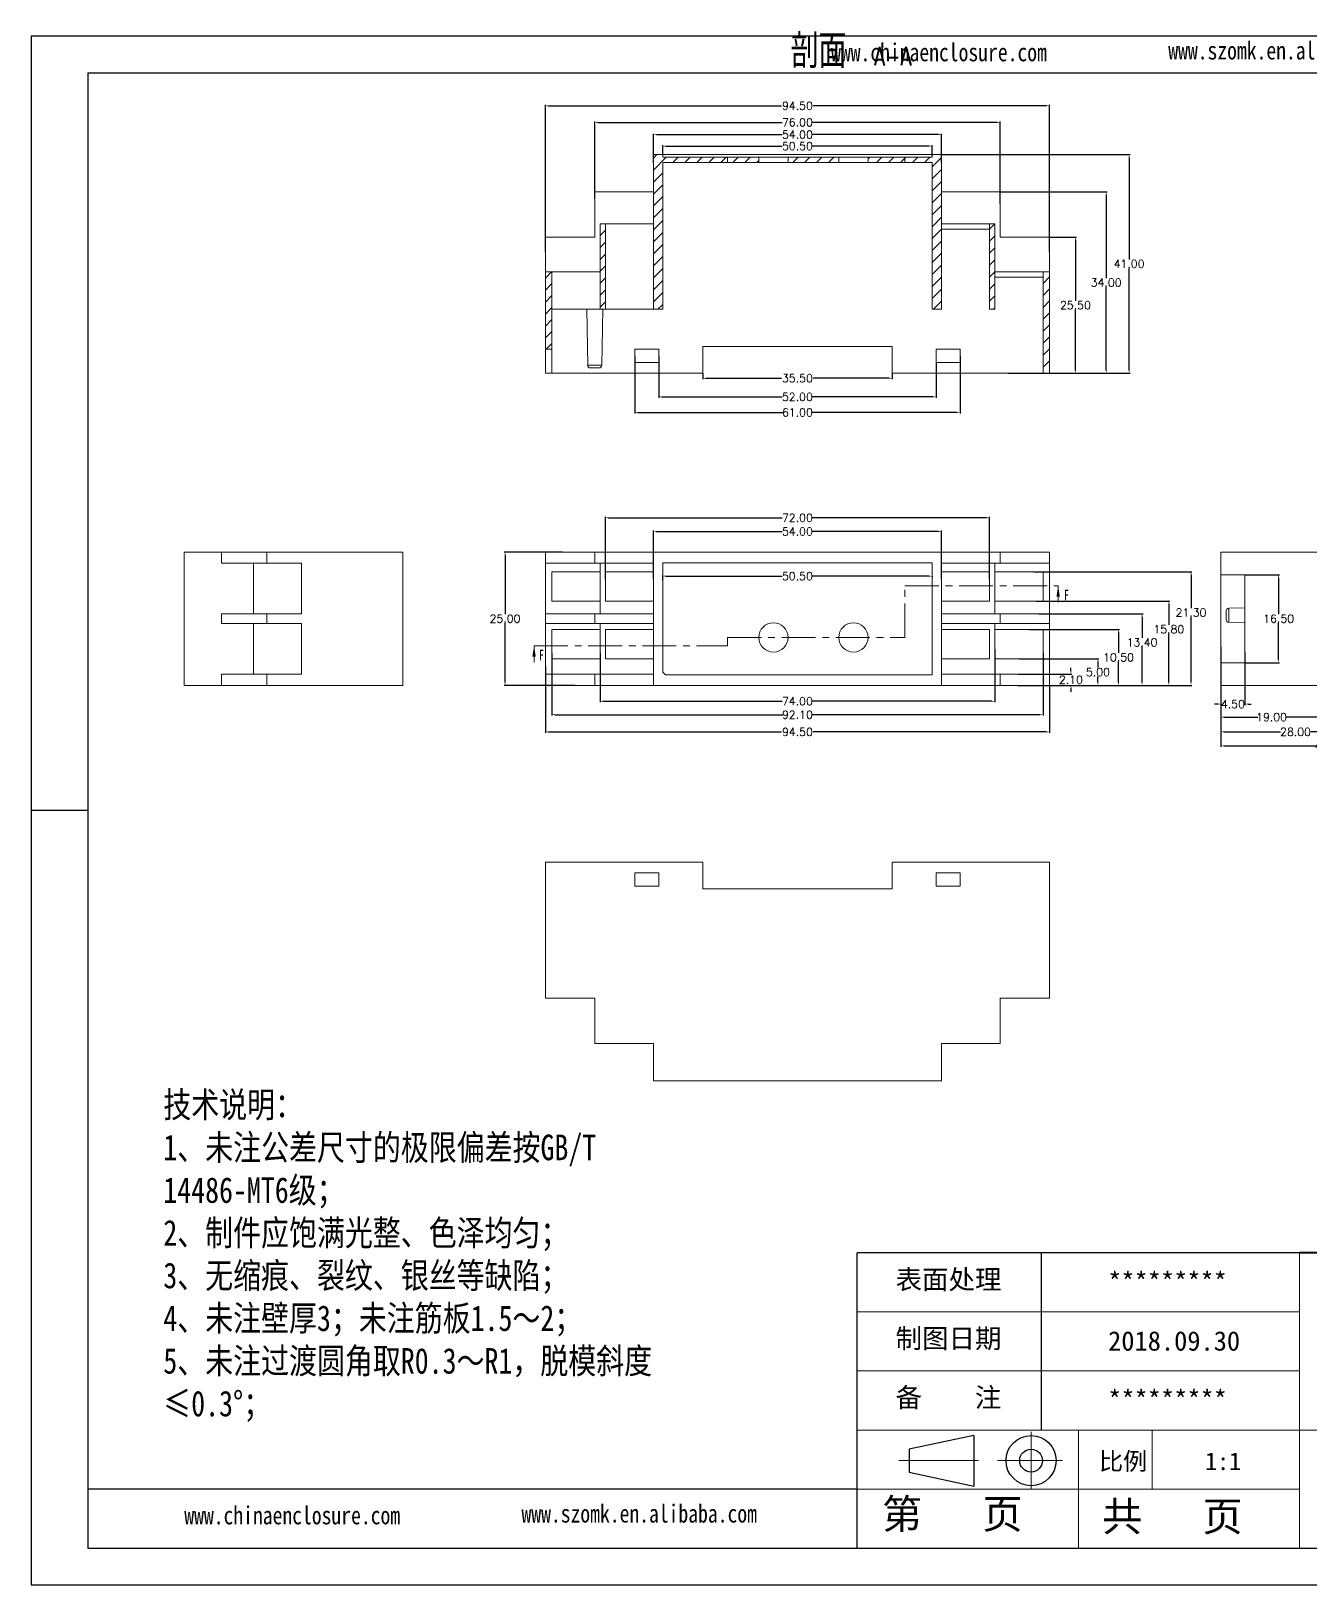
# Model space of a CAD drawing. Header units: inches. Extents: x 2307 to 3202, y 573 to 864.
# Drawn here: x 2306.5 to 2546.4, y 573 to 864.2 of the extents above; entities that cross this region are included whole.
import ezdxf

# ---------------------------------------------------------------- set-up
doc = ezdxf.new("R2010")
doc.units = ezdxf.units.IN
doc.linetypes.add('CENTER', pattern=[10.16, 6.35, -1.27, 1.27, -1.27])
doc.linetypes.add('CENTER2', pattern=[28.575, 19.05, -3.175, 3.175, -3.175])
doc.layers.add('10', color=7, linetype='Continuous')
doc.layers.add('文字', color=81, linetype='Continuous')
for name, color, linetype, lineweight in [('粗实线', 7, 'Continuous', 30), ('细实线', 3, 'Continuous', 9), ('细点划线', 2, 'CENTER2', 9)]:
    doc.layers.add(name, color=color, linetype=linetype, lineweight=lineweight)
doc.styles.add('SLDTEXTSTYLE1', font='TXT', dxfattribs={"width": 0.75, "bigfont": 'bigfont'})
doc.styles.add('SLDTEXTSTYLE3', font='TXT', dxfattribs={"width": 0.75, "bigfont": 'bigfont'})
doc.styles.add('SLDTEXTSTYLE6', font='TXT', dxfattribs={"width": 0.7})
doc.styles.get("Standard").update_dxf_attribs({"font": 'txt', "bigfont": 'gbcbig.shx'})
doc.styles.add('宋体', font='', dxfattribs={"width": 0.8, "height": 3.5})
doc.styles.get('宋体').set_extended_font_data('SimSun')
doc.dimstyles.new('2', dxfattribs={"dimtxt": 1.5, "dimasz": 0.6, "dimexe": 0.18, "dimexo": 0.0625, "dimgap": 0.09, "dimtad": 0, "dimtih": 1, "dimtoh": 1, "dimzin": 0, "dimdsep": 46, "dimtxsty": 'Standard', "dimcen": 0, "dimadec": 0, "dimazin": 2, "dimtfac": 1, "dimtofl": 0, "dimtmove": 0, "dimatfit": 3, "dimfxl": 1, "dimtolj": 1, "dimtzin": 0, "dimarcsym": 0})

# ---------------------------------------------------------------- blocks, each defined once
blk = doc.blocks.new('SW_NOTE_2')
at = {"color": 0, "linetype": 'Continuous', "lineweight": 0, "attachment_point": 2}
for s, insert, char_height, style in [('剖面', (8.33, 8.19), 6.35, 'SLDTEXTSTYLE1'), ('A-A', (22.23, 5.8), 3.5, 'SLDTEXTSTYLE3')]:
    blk.add_mtext(s, dxfattribs=dict(at, insert=insert, char_height=char_height, style=style))
blk = doc.blocks.new('*D291')
at = {"color": 0, "lineweight": -2, "transparency": 16777216}
for p, q in [((2497.48, 825.57), (2502.47, 825.57)), ((2502.29, 824.97), (2502.29, 813.66)), ((2502.29, 800.67), (2502.29, 811.98)), ((2497.48, 800.07), (2502.47, 800.07))]:
    blk.add_line(p, q, dxfattribs=at)
at = {"color": 0, "transparency": 16777216}
for points in [[(2502.19, 824.97), (2502.39, 824.97), (2502.29, 825.57)], [(2502.19, 800.67), (2502.39, 800.67), (2502.29, 800.07)]]:
    blk.add_solid(points, dxfattribs=at)
at = {"layer": 'Defpoints', "color": 0, "transparency": 16777216}
for p in [(2497.42, 825.57), (2502.29, 825.57), (2497.42, 800.07)]:
    blk.add_point(p, dxfattribs=at)
at = {"color": 0, "transparency": 16777216, "insert": (2502.29, 812.82), "char_height": 1.5, "attachment_point": 5}
blk.add_mtext('\\A1;25.50', dxfattribs=at)
blk = doc.blocks.new('*D292')
at = {"color": 0, "lineweight": -2, "transparency": 16777216}
for p, q in [((2488.23, 834.07), (2508.24, 834.07)), ((2508.06, 833.47), (2508.06, 817.91)), ((2508.06, 800.67), (2508.06, 816.23)), ((2492.72, 800.07), (2508.24, 800.07))]:
    blk.add_line(p, q, dxfattribs=at)
at = {"color": 0, "transparency": 16777216}
for points in [[(2507.96, 833.47), (2508.16, 833.47), (2508.06, 834.07)], [(2507.96, 800.67), (2508.16, 800.67), (2508.06, 800.07)]]:
    blk.add_solid(points, dxfattribs=at)
at = {"layer": 'Defpoints', "color": 0, "transparency": 16777216}
for p in [(2488.17, 834.07), (2508.06, 834.07), (2492.66, 800.07)]:
    blk.add_point(p, dxfattribs=at)
at = {"color": 0, "transparency": 16777216, "insert": (2508.06, 817.07), "char_height": 1.5, "attachment_point": 5}
blk.add_mtext('\\A1;34.00', dxfattribs=at)
blk = doc.blocks.new('*D293')
at = {"color": 0, "lineweight": -2, "transparency": 16777216}
for p, q in [((2477.23, 841.07), (2512.53, 841.07)), ((2512.35, 840.47), (2512.35, 821.41)), ((2512.35, 800.67), (2512.35, 819.73)), ((2489.7, 800.07), (2512.53, 800.07))]:
    blk.add_line(p, q, dxfattribs=at)
at = {"color": 0, "transparency": 16777216}
for points in [[(2512.25, 840.47), (2512.45, 840.47), (2512.35, 841.07)], [(2512.25, 800.67), (2512.45, 800.67), (2512.35, 800.07)]]:
    blk.add_solid(points, dxfattribs=at)
at = {"layer": 'Defpoints', "color": 0, "transparency": 16777216}
for p in [(2477.17, 841.07), (2512.35, 841.07), (2489.64, 800.07)]:
    blk.add_point(p, dxfattribs=at)
at = {"color": 0, "transparency": 16777216, "insert": (2512.35, 820.57), "char_height": 1.5, "attachment_point": 5}
blk.add_mtext('\\A1;41.00', dxfattribs=at)
blk = doc.blocks.new('*D294')
at = {"color": 0, "lineweight": -2, "transparency": 16777216}
for p, q in [((2424.92, 841.14), (2424.92, 842.83)), ((2425.52, 842.65), (2447.33, 842.65)), ((2474.82, 842.65), (2453.01, 842.65)), ((2475.42, 840.89), (2475.42, 842.83))]:
    blk.add_line(p, q, dxfattribs=at)
at = {"color": 0, "transparency": 16777216}
for points in [[(2425.52, 842.75), (2425.52, 842.55), (2424.92, 842.65)], [(2474.82, 842.75), (2474.82, 842.55), (2475.42, 842.65)]]:
    blk.add_solid(points, dxfattribs=at)
at = {"layer": 'Defpoints', "color": 0, "transparency": 16777216}
for p in [(2475.42, 842.65), (2424.92, 841.07), (2475.42, 840.82)]:
    blk.add_point(p, dxfattribs=at)
at = {"color": 0, "transparency": 16777216, "insert": (2450.17, 842.65), "char_height": 1.5, "attachment_point": 5}
blk.add_mtext('\\A1;50.50', dxfattribs=at)
blk = doc.blocks.new('*D295')
at = {"color": 0, "lineweight": -2, "transparency": 16777216}
for p, q in [((2423.17, 839.49), (2423.17, 844.97)), ((2423.77, 844.79), (2447.33, 844.79)), ((2476.57, 844.79), (2453.01, 844.79)), ((2477.17, 839.49), (2477.17, 844.97))]:
    blk.add_line(p, q, dxfattribs=at)
at = {"color": 0, "transparency": 16777216}
for points in [[(2423.77, 844.89), (2423.77, 844.69), (2423.17, 844.79)], [(2476.57, 844.89), (2476.57, 844.69), (2477.17, 844.79)]]:
    blk.add_solid(points, dxfattribs=at)
at = {"layer": 'Defpoints', "color": 0, "transparency": 16777216}
for p in [(2423.17, 844.79), (2423.17, 839.42), (2477.17, 839.42)]:
    blk.add_point(p, dxfattribs=at)
at = {"color": 0, "transparency": 16777216, "insert": (2450.17, 844.79), "char_height": 1.5, "attachment_point": 5}
blk.add_mtext('\\A1;54.00', dxfattribs=at)
blk = doc.blocks.new('*D296')
at = {"color": 0, "lineweight": -2, "transparency": 16777216}
for p, q in [((2412.17, 832.85), (2412.17, 847.27)), ((2412.77, 847.09), (2447.33, 847.09)), ((2487.57, 847.09), (2453.01, 847.09)), ((2488.17, 831.84), (2488.17, 847.27))]:
    blk.add_line(p, q, dxfattribs=at)
at = {"color": 0, "transparency": 16777216}
for points in [[(2412.77, 847.19), (2412.77, 846.99), (2412.17, 847.09)], [(2487.57, 847.19), (2487.57, 846.99), (2488.17, 847.09)]]:
    blk.add_solid(points, dxfattribs=at)
at = {"layer": 'Defpoints', "color": 0, "transparency": 16777216}
for p in [(2488.17, 847.09), (2412.17, 832.78), (2488.17, 831.78)]:
    blk.add_point(p, dxfattribs=at)
at = {"color": 0, "transparency": 16777216, "insert": (2450.17, 847.09), "char_height": 1.5, "attachment_point": 5}
blk.add_mtext('\\A1;76.00', dxfattribs=at)
blk = doc.blocks.new('*D297')
at = {"color": 0, "lineweight": -2, "transparency": 16777216}
for p, q in [((2402.92, 822.9), (2402.92, 850.38)), ((2403.52, 850.2), (2447.2, 850.2)), ((2496.82, 850.2), (2453.13, 850.2)), ((2497.42, 822.9), (2497.42, 850.38))]:
    blk.add_line(p, q, dxfattribs=at)
at = {"color": 0, "transparency": 16777216}
for points in [[(2403.52, 850.3), (2403.52, 850.1), (2402.92, 850.2)], [(2496.82, 850.3), (2496.82, 850.1), (2497.42, 850.2)]]:
    blk.add_solid(points, dxfattribs=at)
at = {"layer": 'Defpoints', "color": 0, "transparency": 16777216}
for p in [(2402.92, 850.2), (2402.92, 822.84), (2497.42, 822.84)]:
    blk.add_point(p, dxfattribs=at)
at = {"color": 0, "transparency": 16777216, "insert": (2450.17, 850.2), "char_height": 1.5, "attachment_point": 5}
blk.add_mtext('\\A1;94.50', dxfattribs=at)
blk = doc.blocks.new('*D298')
at = {"color": 0, "lineweight": -2, "transparency": 16777216}
for p, q in [((2432.42, 800.01), (2432.42, 798.95)), ((2433.02, 799.13), (2447.2, 799.13)), ((2467.32, 799.13), (2453.13, 799.13)), ((2467.92, 800.01), (2467.92, 798.95))]:
    blk.add_line(p, q, dxfattribs=at)
at = {"color": 0, "transparency": 16777216}
for points in [[(2433.02, 799.23), (2433.02, 799.03), (2432.42, 799.13)], [(2467.32, 799.23), (2467.32, 799.03), (2467.92, 799.13)]]:
    blk.add_solid(points, dxfattribs=at)
at = {"layer": 'Defpoints', "color": 0, "transparency": 16777216}
for p in [(2432.42, 800.07), (2467.92, 800.07), (2467.92, 799.13)]:
    blk.add_point(p, dxfattribs=at)
at = {"color": 0, "transparency": 16777216, "insert": (2450.17, 799.13), "char_height": 1.5, "attachment_point": 5}
blk.add_mtext('\\A1;35.50', dxfattribs=at)
blk = doc.blocks.new('*D299')
at = {"color": 0, "lineweight": -2, "transparency": 16777216}
for p, q in [((2424.17, 803.26), (2424.17, 795.45)), ((2476.17, 802.01), (2476.17, 795.45)), ((2424.77, 795.63), (2447.33, 795.63)), ((2475.57, 795.63), (2453.01, 795.63))]:
    blk.add_line(p, q, dxfattribs=at)
at = {"color": 0, "transparency": 16777216}
for points in [[(2424.77, 795.73), (2424.77, 795.53), (2424.17, 795.63)], [(2475.57, 795.73), (2475.57, 795.53), (2476.17, 795.63)]]:
    blk.add_solid(points, dxfattribs=at)
at = {"layer": 'Defpoints', "color": 0, "transparency": 16777216}
for p in [(2424.17, 803.32), (2476.17, 802.07), (2476.17, 795.63)]:
    blk.add_point(p, dxfattribs=at)
at = {"color": 0, "transparency": 16777216, "insert": (2450.17, 795.63), "char_height": 1.5, "attachment_point": 5}
blk.add_mtext('\\A1;52.00', dxfattribs=at)
blk = doc.blocks.new('*D300')
at = {"color": 0, "lineweight": -2, "transparency": 16777216}
for p, q in [((2419.67, 803.26), (2419.67, 792.55)), ((2480.67, 803.26), (2480.67, 792.55)), ((2420.27, 792.73), (2447.58, 792.73)), ((2480.07, 792.73), (2452.76, 792.73))]:
    blk.add_line(p, q, dxfattribs=at)
at = {"color": 0, "transparency": 16777216}
for points in [[(2420.27, 792.83), (2420.27, 792.63), (2419.67, 792.73)], [(2480.07, 792.83), (2480.07, 792.63), (2480.67, 792.73)]]:
    blk.add_solid(points, dxfattribs=at)
at = {"layer": 'Defpoints', "color": 0, "transparency": 16777216}
for p in [(2419.67, 803.32), (2480.67, 803.32), (2480.67, 792.73)]:
    blk.add_point(p, dxfattribs=at)
at = {"color": 0, "transparency": 16777216, "insert": (2450.17, 792.73), "char_height": 1.5, "attachment_point": 5}
blk.add_mtext('\\A1;61.00', dxfattribs=at)
blk = doc.blocks.new('*D322')
at = {"color": 0, "lineweight": -2, "transparency": 16777216}
for p, q in [((2534.12, 762.31), (2540.57, 762.31)), ((2540.39, 761.71), (2540.39, 754.9)), ((2540.39, 746.41), (2540.39, 753.22)), ((2534.12, 745.81), (2540.57, 745.81))]:
    blk.add_line(p, q, dxfattribs=at)
at = {"color": 0, "transparency": 16777216}
for points in [[(2540.29, 761.71), (2540.49, 761.71), (2540.39, 762.31)], [(2540.29, 746.41), (2540.49, 746.41), (2540.39, 745.81)]]:
    blk.add_solid(points, dxfattribs=at)
at = {"layer": 'Defpoints', "color": 0, "transparency": 16777216}
for p in [(2534.06, 762.31), (2540.39, 762.31), (2534.06, 745.81)]:
    blk.add_point(p, dxfattribs=at)
at = {"color": 0, "transparency": 16777216, "insert": (2540.39, 754.06), "char_height": 1.5, "attachment_point": 5}
blk.add_mtext('\\A1;16.50', dxfattribs=at)
blk = doc.blocks.new('*D326')
at = {"color": 0, "lineweight": -2, "transparency": 16777216}
for p, q in [((2534.06, 747.76), (2534.06, 737.88)), ((2529.56, 743.62), (2529.56, 737.88)), ((2528.96, 738.06), (2528.36, 738.06)), ((2534.66, 738.06), (2535.26, 738.06))]:
    blk.add_line(p, q, dxfattribs=at)
at = {"color": 0, "transparency": 16777216}
for points in [[(2528.96, 738.16), (2528.96, 737.96), (2529.56, 738.06)], [(2534.66, 738.16), (2534.66, 737.96), (2534.06, 738.06)]]:
    blk.add_solid(points, dxfattribs=at)
at = {"layer": 'Defpoints', "color": 0, "transparency": 16777216}
for p in [(2534.06, 747.83), (2529.56, 743.68), (2534.06, 738.06)]:
    blk.add_point(p, dxfattribs=at)
at = {"color": 0, "transparency": 16777216, "insert": (2531.81, 738.06), "char_height": 1.5, "attachment_point": 5}
blk.add_mtext('\\A1;4.50', dxfattribs=at)
blk = doc.blocks.new('*D327')
at = {"color": 0, "lineweight": -2, "transparency": 16777216}
for p, q in [((2529.56, 748.76), (2529.56, 735.44)), ((2548.56, 748.35), (2548.56, 735.44)), ((2530.16, 735.62), (2536.47, 735.62)), ((2547.96, 735.62), (2541.65, 735.62))]:
    blk.add_line(p, q, dxfattribs=at)
at = {"color": 0, "transparency": 16777216}
for points in [[(2530.16, 735.72), (2530.16, 735.52), (2529.56, 735.62)], [(2547.96, 735.72), (2547.96, 735.52), (2548.56, 735.62)]]:
    blk.add_solid(points, dxfattribs=at)
at = {"layer": 'Defpoints', "color": 0, "transparency": 16777216}
for p in [(2529.56, 748.83), (2548.56, 748.41), (2548.56, 735.62)]:
    blk.add_point(p, dxfattribs=at)
at = {"color": 0, "transparency": 16777216, "insert": (2539.06, 735.62), "char_height": 1.5, "attachment_point": 5}
blk.add_mtext('\\A1;19.00', dxfattribs=at)
blk = doc.blocks.new('*D328')
at = {"color": 0, "lineweight": -2, "transparency": 16777216}
for p, q in [((2529.56, 748.7), (2529.56, 732.67)), ((2557.56, 747.16), (2557.56, 732.67)), ((2530.16, 732.85), (2540.72, 732.85)), ((2556.96, 732.85), (2546.4, 732.85))]:
    blk.add_line(p, q, dxfattribs=at)
at = {"color": 0, "transparency": 16777216}
for points in [[(2530.16, 732.95), (2530.16, 732.75), (2529.56, 732.85)], [(2556.96, 732.95), (2556.96, 732.75), (2557.56, 732.85)]]:
    blk.add_solid(points, dxfattribs=at)
at = {"layer": 'Defpoints', "color": 0, "transparency": 16777216}
for p in [(2529.56, 748.76), (2557.56, 747.22), (2557.56, 732.85)]:
    blk.add_point(p, dxfattribs=at)
at = {"color": 0, "transparency": 16777216, "insert": (2543.56, 732.85), "char_height": 1.5, "attachment_point": 5}
blk.add_mtext('\\A1;28.00', dxfattribs=at)
blk = doc.blocks.new('*D329')
at = {"color": 0, "lineweight": -2, "transparency": 16777216}
for p, q in [((2529.56, 743.62), (2529.56, 730.04)), ((2570.56, 742.53), (2570.56, 730.04)), ((2530.16, 730.22), (2547.47, 730.22)), ((2569.96, 730.22), (2552.65, 730.22))]:
    blk.add_line(p, q, dxfattribs=at)
at = {"color": 0, "transparency": 16777216}
for points in [[(2530.16, 730.32), (2530.16, 730.12), (2529.56, 730.22)], [(2569.96, 730.32), (2569.96, 730.12), (2570.56, 730.22)]]:
    blk.add_solid(points, dxfattribs=at)
at = {"layer": 'Defpoints', "color": 0, "transparency": 16777216}
for p in [(2529.56, 743.68), (2570.56, 742.59), (2529.56, 730.22)]:
    blk.add_point(p, dxfattribs=at)
at = {"color": 0, "transparency": 16777216, "insert": (2550.06, 730.22), "char_height": 1.5, "attachment_point": 5}
blk.add_mtext('\\A1;41.00', dxfattribs=at)
blk = doc.blocks.new('*D330')
at = {"color": 0, "lineweight": -2, "transparency": 16777216}
for p, q in [((2402.92, 745.08), (2402.92, 732.65)), ((2497.42, 741.5), (2497.42, 732.65)), ((2403.52, 732.83), (2447.2, 732.83)), ((2496.82, 732.83), (2453.13, 732.83))]:
    blk.add_line(p, q, dxfattribs=at)
at = {"color": 0, "transparency": 16777216}
for points in [[(2403.52, 732.93), (2403.52, 732.73), (2402.92, 732.83)], [(2496.82, 732.93), (2496.82, 732.73), (2497.42, 732.83)]]:
    blk.add_solid(points, dxfattribs=at)
at = {"layer": 'Defpoints', "color": 0, "transparency": 16777216}
for p in [(2402.92, 745.14), (2497.42, 741.56), (2497.42, 732.83)]:
    blk.add_point(p, dxfattribs=at)
at = {"color": 0, "transparency": 16777216, "insert": (2450.17, 732.83), "char_height": 1.5, "attachment_point": 5}
blk.add_mtext('\\A1;94.50', dxfattribs=at)
blk = doc.blocks.new('*D331')
at = {"color": 0, "lineweight": -2, "transparency": 16777216}
for p, q in [((2404.12, 747.69), (2404.12, 735.89)), ((2496.22, 747.69), (2496.22, 735.89)), ((2404.72, 736.07), (2447.45, 736.07)), ((2495.62, 736.07), (2452.88, 736.07))]:
    blk.add_line(p, q, dxfattribs=at)
at = {"color": 0, "transparency": 16777216}
for points in [[(2404.72, 736.17), (2404.72, 735.97), (2404.12, 736.07)], [(2495.62, 736.17), (2495.62, 735.97), (2496.22, 736.07)]]:
    blk.add_solid(points, dxfattribs=at)
at = {"layer": 'Defpoints', "color": 0, "transparency": 16777216}
for p in [(2404.12, 747.75), (2496.22, 747.75), (2496.22, 736.07)]:
    blk.add_point(p, dxfattribs=at)
at = {"color": 0, "transparency": 16777216, "insert": (2450.17, 736.07), "char_height": 1.5, "attachment_point": 5}
blk.add_mtext('\\A1;92.10', dxfattribs=at)
blk = doc.blocks.new('*D332')
at = {"color": 0, "lineweight": -2, "transparency": 16777216}
for p, q in [((2413.17, 747.67), (2413.17, 738.41)), ((2487.17, 748.35), (2487.17, 738.41)), ((2413.77, 738.59), (2447.33, 738.59)), ((2486.57, 738.59), (2453.01, 738.59))]:
    blk.add_line(p, q, dxfattribs=at)
at = {"color": 0, "transparency": 16777216}
for points in [[(2413.77, 738.69), (2413.77, 738.49), (2413.17, 738.59)], [(2486.57, 738.69), (2486.57, 738.49), (2487.17, 738.59)]]:
    blk.add_solid(points, dxfattribs=at)
at = {"layer": 'Defpoints', "color": 0, "transparency": 16777216}
for p in [(2413.17, 747.73), (2487.17, 748.41), (2487.17, 738.59)]:
    blk.add_point(p, dxfattribs=at)
at = {"color": 0, "transparency": 16777216, "insert": (2450.17, 738.59), "char_height": 1.5, "attachment_point": 5}
blk.add_mtext('\\A1;74.00', dxfattribs=at)
blk = doc.blocks.new('*D333')
at = {"color": 0, "lineweight": -2, "transparency": 16777216}
for p, q in [((2414.17, 761.5), (2414.17, 773.16)), ((2414.77, 772.98), (2447.33, 772.98)), ((2485.57, 772.98), (2453.01, 772.98)), ((2486.17, 761.5), (2486.17, 773.16))]:
    blk.add_line(p, q, dxfattribs=at)
at = {"color": 0, "transparency": 16777216}
for points in [[(2414.77, 773.08), (2414.77, 772.88), (2414.17, 772.98)], [(2485.57, 773.08), (2485.57, 772.88), (2486.17, 772.98)]]:
    blk.add_solid(points, dxfattribs=at)
at = {"layer": 'Defpoints', "color": 0, "transparency": 16777216}
for p in [(2486.17, 772.98), (2414.17, 761.44), (2486.17, 761.44)]:
    blk.add_point(p, dxfattribs=at)
at = {"color": 0, "transparency": 16777216, "insert": (2450.17, 772.98), "char_height": 1.5, "attachment_point": 5}
blk.add_mtext('\\A1;72.00', dxfattribs=at)
blk = doc.blocks.new('*D334')
at = {"color": 0, "lineweight": -2, "transparency": 16777216}
for p, q in [((2423.17, 761.54), (2423.17, 770.58)), ((2423.77, 770.4), (2447.33, 770.4)), ((2476.57, 770.4), (2453.01, 770.4)), ((2477.17, 761.54), (2477.17, 770.58))]:
    blk.add_line(p, q, dxfattribs=at)
at = {"color": 0, "transparency": 16777216}
for points in [[(2423.77, 770.5), (2423.77, 770.3), (2423.17, 770.4)], [(2476.57, 770.5), (2476.57, 770.3), (2477.17, 770.4)]]:
    blk.add_solid(points, dxfattribs=at)
at = {"layer": 'Defpoints', "color": 0, "transparency": 16777216}
for p in [(2423.17, 770.4), (2423.17, 761.47), (2477.17, 761.47)]:
    blk.add_point(p, dxfattribs=at)
at = {"color": 0, "transparency": 16777216, "insert": (2450.17, 770.4), "char_height": 1.5, "attachment_point": 5}
blk.add_mtext('\\A1;54.00', dxfattribs=at)
blk = doc.blocks.new('*D335')
at = {"color": 0, "lineweight": -2, "transparency": 16777216}
for p, q in [((2424.92, 761.31), (2424.92, 762.22)), ((2425.52, 762.04), (2447.33, 762.04)), ((2474.82, 762.04), (2453.01, 762.04)), ((2475.42, 762.05), (2475.42, 761.86))]:
    blk.add_line(p, q, dxfattribs=at)
at = {"color": 0, "transparency": 16777216}
for points in [[(2425.52, 762.14), (2425.52, 761.94), (2424.92, 762.04)], [(2474.82, 762.14), (2474.82, 761.94), (2475.42, 762.04)]]:
    blk.add_solid(points, dxfattribs=at)
at = {"layer": 'Defpoints', "color": 0, "transparency": 16777216}
for p in [(2424.92, 761.25), (2475.42, 762.11), (2475.42, 762.04)]:
    blk.add_point(p, dxfattribs=at)
at = {"color": 0, "transparency": 16777216, "insert": (2450.17, 762.04), "char_height": 1.5, "attachment_point": 5}
blk.add_mtext('\\A1;50.50', dxfattribs=at)
blk = doc.blocks.new('*D338')
at = {"color": 0, "lineweight": -2, "transparency": 16777216}
for p, q in [((2491.59, 743.66), (2501.63, 743.66)), ((2501.45, 744.26), (2501.45, 744.86)), ((2492.85, 741.56), (2501.63, 741.56)), ((2501.45, 740.96), (2501.45, 740.36))]:
    blk.add_line(p, q, dxfattribs=at)
at = {"color": 0, "transparency": 16777216}
for points in [[(2501.35, 744.26), (2501.55, 744.26), (2501.45, 743.66)], [(2501.35, 740.96), (2501.55, 740.96), (2501.45, 741.56)]]:
    blk.add_solid(points, dxfattribs=at)
at = {"layer": 'Defpoints', "color": 0, "transparency": 16777216}
for p in [(2491.53, 743.66), (2501.45, 743.66), (2492.79, 741.56)]:
    blk.add_point(p, dxfattribs=at)
at = {"color": 0, "transparency": 16777216, "insert": (2501.45, 742.61), "char_height": 1.5, "attachment_point": 5}
blk.add_mtext('\\A1;2.10', dxfattribs=at)
blk = doc.blocks.new('*D339')
at = {"color": 0, "lineweight": -2, "transparency": 16777216}
for p, q in [((2491.75, 746.56), (2506.69, 746.56)), ((2506.51, 745.96), (2506.51, 744.9)), ((2506.51, 742.16), (2506.51, 743.22)), ((2491.45, 741.56), (2506.69, 741.56))]:
    blk.add_line(p, q, dxfattribs=at)
at = {"color": 0, "transparency": 16777216}
for points in [[(2506.41, 745.96), (2506.61, 745.96), (2506.51, 746.56)], [(2506.41, 742.16), (2506.61, 742.16), (2506.51, 741.56)]]:
    blk.add_solid(points, dxfattribs=at)
at = {"layer": 'Defpoints', "color": 0, "transparency": 16777216}
for p in [(2491.69, 746.56), (2506.51, 746.56), (2491.39, 741.56)]:
    blk.add_point(p, dxfattribs=at)
at = {"color": 0, "transparency": 16777216, "insert": (2506.51, 744.06), "char_height": 1.5, "attachment_point": 5}
blk.add_mtext('\\A1;5.00', dxfattribs=at)
blk = doc.blocks.new('*D340')
at = {"color": 0, "lineweight": -2, "transparency": 16777216}
for p, q in [((2493.58, 752.06), (2510.55, 752.06)), ((2510.37, 751.46), (2510.37, 747.65)), ((2510.37, 742.16), (2510.37, 745.97)), ((2492.85, 741.56), (2510.55, 741.56))]:
    blk.add_line(p, q, dxfattribs=at)
at = {"color": 0, "transparency": 16777216}
for points in [[(2510.27, 751.46), (2510.47, 751.46), (2510.37, 752.06)], [(2510.27, 742.16), (2510.47, 742.16), (2510.37, 741.56)]]:
    blk.add_solid(points, dxfattribs=at)
at = {"layer": 'Defpoints', "color": 0, "transparency": 16777216}
for p in [(2493.52, 752.06), (2510.37, 752.06), (2492.79, 741.56)]:
    blk.add_point(p, dxfattribs=at)
at = {"color": 0, "transparency": 16777216, "insert": (2510.37, 746.81), "char_height": 1.5, "attachment_point": 5}
blk.add_mtext('\\A1;10.50', dxfattribs=at)
blk = doc.blocks.new('*D341')
at = {"color": 0, "lineweight": -2, "transparency": 16777216}
for p, q in [((2495.45, 754.96), (2514.96, 754.96)), ((2514.78, 754.36), (2514.78, 750.46)), ((2514.78, 742.16), (2514.78, 748.78)), ((2492.92, 741.56), (2514.96, 741.56))]:
    blk.add_line(p, q, dxfattribs=at)
at = {"color": 0, "transparency": 16777216}
for points in [[(2514.68, 754.36), (2514.88, 754.36), (2514.78, 754.96)], [(2514.68, 742.16), (2514.88, 742.16), (2514.78, 741.56)]]:
    blk.add_solid(points, dxfattribs=at)
at = {"layer": 'Defpoints', "color": 0, "transparency": 16777216}
for p in [(2495.38, 754.96), (2514.78, 754.96), (2492.85, 741.56)]:
    blk.add_point(p, dxfattribs=at)
at = {"color": 0, "transparency": 16777216, "insert": (2514.78, 749.62), "char_height": 1.5, "attachment_point": 5}
blk.add_mtext('\\A1;13.40', dxfattribs=at)
blk = doc.blocks.new('*D342')
at = {"color": 0, "lineweight": -2, "transparency": 16777216}
for p, q in [((2494.94, 757.36), (2519.98, 757.36)), ((2519.8, 756.76), (2519.8, 752.91)), ((2519.8, 742.16), (2519.8, 751.23)), ((2493.8, 741.56), (2519.98, 741.56))]:
    blk.add_line(p, q, dxfattribs=at)
at = {"color": 0, "transparency": 16777216}
for points in [[(2519.7, 756.76), (2519.9, 756.76), (2519.8, 757.36)], [(2519.7, 742.16), (2519.9, 742.16), (2519.8, 741.56)]]:
    blk.add_solid(points, dxfattribs=at)
at = {"layer": 'Defpoints', "color": 0, "transparency": 16777216}
for p in [(2494.88, 757.36), (2519.8, 757.36), (2493.74, 741.56)]:
    blk.add_point(p, dxfattribs=at)
at = {"color": 0, "transparency": 16777216, "insert": (2519.8, 752.07), "char_height": 1.5, "attachment_point": 5}
blk.add_mtext('\\A1;15.80', dxfattribs=at)
blk = doc.blocks.new('*D343')
at = {"color": 0, "lineweight": -2, "transparency": 16777216}
for p, q in [((2494.52, 762.86), (2524.14, 762.86)), ((2523.96, 762.26), (2523.96, 756.04)), ((2523.96, 742.16), (2523.96, 754.36)), ((2493.86, 741.56), (2524.14, 741.56))]:
    blk.add_line(p, q, dxfattribs=at)
at = {"color": 0, "transparency": 16777216}
for points in [[(2523.86, 762.26), (2524.06, 762.26), (2523.96, 762.86)], [(2523.86, 742.16), (2524.06, 742.16), (2523.96, 741.56)]]:
    blk.add_solid(points, dxfattribs=at)
at = {"layer": 'Defpoints', "color": 0, "transparency": 16777216}
for p in [(2494.46, 762.86), (2523.96, 762.86), (2493.8, 741.56)]:
    blk.add_point(p, dxfattribs=at)
at = {"color": 0, "transparency": 16777216, "insert": (2523.96, 755.2), "char_height": 1.5, "attachment_point": 5}
blk.add_mtext('\\A1;21.30', dxfattribs=at)
blk = doc.blocks.new('*D344')
at = {"color": 0, "lineweight": -2, "transparency": 16777216}
for p, q in [((2406.11, 766.56), (2395.18, 766.56)), ((2395.36, 765.96), (2395.36, 754.9)), ((2395.36, 742.16), (2395.36, 753.22)), ((2408.5, 741.56), (2395.18, 741.56))]:
    blk.add_line(p, q, dxfattribs=at)
at = {"color": 0, "transparency": 16777216}
for points in [[(2395.26, 765.96), (2395.46, 765.96), (2395.36, 766.56)], [(2395.26, 742.16), (2395.46, 742.16), (2395.36, 741.56)]]:
    blk.add_solid(points, dxfattribs=at)
at = {"layer": 'Defpoints', "color": 0, "transparency": 16777216}
for p in [(2395.36, 766.56), (2406.17, 766.56), (2408.56, 741.56)]:
    blk.add_point(p, dxfattribs=at)
at = {"color": 0, "transparency": 16777216, "insert": (2395.36, 754.06), "char_height": 1.5, "attachment_point": 5}
blk.add_mtext('\\A1;25.00', dxfattribs=at)

msp = doc.modelspace()

# ---------------------------------------------------------------- hatches: boundary and pattern name
at = {"linetype": 'Continuous', "lineweight": 0}
h = msp.add_hatch(dxfattribs=at)
h.set_pattern_fill('ANSI31', color=4, scale=0.5, style=0)
h.paths.add_polyline_path([(2424.917, 839.573), (2437.072, 839.573), (2437.072, 840.573), (2424.917, 840.573), (2424.917, 841.073), (2423.167, 841.073), (2423.167, 812.073), (2424.917, 812.073)], flags=0)
h = msp.add_hatch(dxfattribs=at)
h.set_pattern_fill('ANSI31', color=4, scale=0.5, style=0)
h.paths.add_polyline_path([(2437.072, 839.573), (2442.917, 839.573), (2442.917, 840.573), (2437.072, 840.573)], flags=0)
h = msp.add_hatch(dxfattribs=at)
h.set_pattern_fill('ANSI31', color=4, scale=0.5, style=0)
h.paths.add_polyline_path([(2448.417, 840.573), (2448.417, 839.573), (2457.917, 839.573), (2457.917, 840.573)], flags=0)
h = msp.add_hatch(dxfattribs=at)
h.set_pattern_fill('ANSI31', color=4, scale=0.5, style=0)
h.paths.add_polyline_path([(2463.417, 839.573), (2470.327, 839.573), (2470.327, 840.573), (2463.417, 840.573)], flags=0)
h = msp.add_hatch(dxfattribs=at)
h.set_pattern_fill('ANSI31', color=4, scale=0.5, style=0)
h.paths.add_polyline_path([(2470.327, 839.573), (2475.417, 839.573), (2475.417, 812.073), (2477.167, 812.073), (2477.167, 841.073), (2475.417, 841.073), (2475.417, 840.573), (2470.327, 840.573)], flags=0)
h = msp.add_hatch(dxfattribs=at)
h.set_pattern_fill('ANSI31', color=4, scale=0.5, style=0)
h.paths.add_polyline_path([(2414.167, 828.073), (2413.167, 828.073), (2413.167, 812.073), (2414.167, 812.073)], flags=0)
h = msp.add_hatch(dxfattribs=at)
h.set_pattern_fill('ANSI31', color=4, scale=0.5, style=0)
h.paths.add_polyline_path([(2486.167, 812.073), (2487.167, 812.073), (2487.167, 828.073), (2486.167, 828.073)], flags=0)
h = msp.add_hatch(dxfattribs=at)
h.set_pattern_fill('ANSI31', color=4, scale=0.5, style=0)
h.paths.add_polyline_path([(2404.117, 804.573), (2404.117, 819.073), (2402.917, 819.073), (2402.917, 804.573)], flags=0)
h = msp.add_hatch(dxfattribs=at)
h.set_pattern_fill('ANSI31', color=4, scale=0.5, style=0)
h.paths.add_polyline_path([(2497.417, 800.073), (2497.417, 819.073), (2496.217, 819.073), (2496.217, 800.073)], flags=0)

# ---------------------------------------------------------------- linework, layer by layer
for p, q in [((2306.504, 863.315), (2717.154, 863.315)), ((2306.504, 863.315), (2306.504, 572.957)), ((2317.13, 856.402), (2710.241, 856.402)), ((2317.13, 856.402), (2317.13, 579.87)), ((2317.13, 718.136), (2306.504, 718.136)), ((2306.504, 707.382), (2306.504, 572.957)), ((2461.362, 579.87), (2461.362, 635.176)), ((2544.322, 635.176), (2461.362, 635.176)), ((2495.929, 601.993), (2495.929, 635.176)), ((2461.362, 590.931), (2317.13, 590.931)), ((2317.13, 579.87), (2710.241, 579.87)), ((2306.504, 572.957), (2717.154, 572.957)), ((2306.504, 572.957), (2496.62, 572.957))]:
    msp.add_line(p, q)
at = {"color": 7, "linetype": 'Continuous', "lineweight": 15}
for p, q in [((2423.167, 841.073), (2424.917, 841.073)), ((2423.167, 812.073), (2423.167, 841.073)), ((2424.917, 841.073), (2424.917, 840.573)), ((2475.417, 841.073), (2424.917, 841.073)), ((2424.917, 840.573), (2437.072, 840.573)), ((2437.072, 839.573), (2424.917, 839.573)), ((2424.917, 839.573), (2424.917, 812.073)), ((2437.072, 840.573), (2437.072, 839.573)), ((2437.072, 840.573), (2442.917, 840.573)), ((2442.917, 839.573), (2437.072, 839.573)), ((2442.917, 840.573), (2442.917, 839.573)), ((2448.417, 840.573), (2442.917, 840.573)), ((2448.417, 839.573), (2442.917, 839.573)), ((2448.417, 839.573), (2448.417, 840.573)), ((2448.417, 840.573), (2457.917, 840.573)), ((2457.917, 839.573), (2448.417, 839.573)), ((2457.917, 840.573), (2457.917, 839.573)), ((2463.417, 840.573), (2457.917, 840.573)), ((2463.417, 839.573), (2457.917, 839.573)), ((2463.417, 839.573), (2463.417, 840.573)), ((2463.417, 840.573), (2470.327, 840.573)), ((2470.327, 839.573), (2463.417, 839.573)), ((2470.327, 840.573), (2470.327, 839.573)), ((2470.327, 840.573), (2475.417, 840.573)), ((2475.417, 839.573), (2470.327, 839.573)), ((2475.417, 840.573), (2475.417, 841.073)), ((2475.417, 841.073), (2477.167, 841.073)), ((2475.417, 812.073), (2475.417, 839.573)), ((2477.167, 812.073), (2477.167, 841.073)), ((2412.167, 825.573), (2412.167, 834.073)), ((2412.167, 834.073), (2423.167, 834.073)), ((2488.167, 834.073), (2477.167, 834.073)), ((2488.167, 825.573), (2488.167, 834.073)), ((2413.167, 828.073), (2413.167, 812.073)), ((2414.167, 828.073), (2413.167, 828.073)), ((2414.167, 812.073), (2414.167, 828.073)), ((2414.167, 828.073), (2423.167, 828.073)), ((2486.167, 828.073), (2477.167, 828.073)), ((2487.167, 828.073), (2486.167, 828.073)), ((2486.167, 812.073), (2486.167, 828.073)), ((2487.167, 812.073), (2487.167, 828.073)), ((2412.167, 825.573), (2402.917, 825.573)), ((2402.917, 819.073), (2402.917, 825.573)), ((2477.167, 827.073), (2486.167, 827.073)), ((2488.167, 825.573), (2497.417, 825.573)), ((2497.417, 819.073), (2497.417, 825.573)), ((2404.117, 819.073), (2402.917, 819.073)), ((2402.917, 804.573), (2402.917, 819.073)), ((2404.117, 819.073), (2404.117, 804.573)), ((2404.117, 819.073), (2413.167, 819.073)), ((2496.217, 819.073), (2487.167, 819.073)), ((2496.217, 800.073), (2496.217, 819.073)), ((2497.417, 819.073), (2496.217, 819.073)), ((2497.417, 819.073), (2497.417, 800.073)), ((2496.217, 818.073), (2487.167, 818.073)), ((2404.117, 812.073), (2413.167, 812.073)), ((2410.667, 812.073), (2410.851, 801.564)), ((2414.167, 812.073), (2413.167, 812.073)), ((2413.484, 801.564), (2413.667, 812.073)), ((2414.167, 812.073), (2423.167, 812.073)), ((2424.917, 812.073), (2423.167, 812.073)), ((2477.167, 812.073), (2475.417, 812.073)), ((2487.167, 812.073), (2486.167, 812.073)), ((2404.117, 804.573), (2402.917, 804.573)), ((2402.917, 804.573), (2402.917, 800.073)), ((2404.117, 804.573), (2404.117, 800.073)), ((2419.667, 804.573), (2424.167, 804.573)), ((2419.667, 802.073), (2419.667, 804.573)), ((2424.167, 804.573), (2424.167, 802.073)), ((2432.417, 805.073), (2432.417, 800.073)), ((2467.917, 805.073), (2432.417, 805.073)), ((2467.917, 800.073), (2467.917, 805.073)), ((2480.667, 804.573), (2476.167, 804.573)), ((2476.167, 804.573), (2476.167, 802.073)), ((2480.667, 802.073), (2480.667, 804.573)), ((2412.984, 801.073), (2411.35, 801.073)), ((2424.167, 802.073), (2419.667, 802.073)), ((2476.167, 802.073), (2480.667, 802.073)), ((2404.117, 800.073), (2402.917, 800.073)), ((2404.117, 800.073), (2432.417, 800.073)), ((2467.917, 800.073), (2496.217, 800.073)), ((2496.217, 800.073), (2497.417, 800.073)), ((2335.215, 766.558), (2335.215, 741.558)), ((2342.215, 766.558), (2335.215, 766.558)), ((2342.215, 764.458), (2342.215, 766.558)), ((2350.715, 766.558), (2342.215, 766.558)), ((2350.715, 766.558), (2350.715, 764.458)), ((2350.715, 766.558), (2376.215, 766.558)), ((2376.215, 741.558), (2376.215, 766.558)), ((2402.917, 766.558), (2402.917, 764.458)), ((2402.917, 766.558), (2412.167, 766.558)), ((2412.167, 766.558), (2412.167, 764.458)), ((2412.167, 766.558), (2423.167, 766.558)), ((2423.167, 766.558), (2423.167, 741.558)), ((2477.167, 766.558), (2423.167, 766.558)), ((2477.167, 766.558), (2477.167, 741.558)), ((2488.167, 766.558), (2477.167, 766.558)), ((2488.167, 764.458), (2488.167, 766.558)), ((2497.417, 766.558), (2488.167, 766.558)), ((2497.417, 766.558), (2497.417, 764.458)), ((2555.061, 766.558), (2529.561, 766.558)), ((2529.561, 766.558), (2529.561, 762.308)), ((2350.715, 764.458), (2342.215, 764.458)), ((2348.215, 754.958), (2348.215, 764.458)), ((2357.215, 764.458), (2350.715, 764.458)), ((2357.215, 764.458), (2357.215, 754.958)), ((2402.917, 764.458), (2412.167, 764.458)), ((2402.917, 764.458), (2402.917, 754.958)), ((2412.167, 764.458), (2423.167, 764.458)), ((2413.167, 754.958), (2413.167, 764.458)), ((2424.917, 764.558), (2424.917, 744.058)), ((2475.417, 764.558), (2424.917, 764.558)), ((2475.417, 743.558), (2475.417, 764.558)), ((2488.167, 764.458), (2477.167, 764.458)), ((2487.167, 754.958), (2487.167, 764.458)), ((2488.167, 764.458), (2497.417, 764.458)), ((2497.417, 764.458), (2497.417, 754.958)), ((2404.117, 762.858), (2413.167, 762.858)), ((2404.117, 757.358), (2404.117, 762.858)), ((2414.167, 757.358), (2414.167, 762.858)), ((2414.167, 762.858), (2423.167, 762.858)), ((2486.167, 762.858), (2477.167, 762.858)), ((2486.167, 757.358), (2486.167, 762.858)), ((2496.217, 762.858), (2487.167, 762.858)), ((2496.217, 757.358), (2496.217, 762.858)), ((2534.061, 762.308), (2529.561, 762.308)), ((2529.561, 762.308), (2529.561, 745.808)), ((2534.061, 745.808), (2534.061, 762.308)), ((2413.167, 757.358), (2404.117, 757.358)), ((2423.167, 757.358), (2414.167, 757.358)), ((2477.167, 757.358), (2486.167, 757.358)), ((2487.167, 757.358), (2496.217, 757.358)), ((2342.215, 753.158), (2342.215, 754.958)), ((2350.715, 754.958), (2342.215, 754.958)), ((2350.715, 754.958), (2350.715, 753.158)), ((2357.215, 754.958), (2350.715, 754.958)), ((2402.917, 754.958), (2402.917, 753.158)), ((2412.167, 754.958), (2402.917, 754.958)), ((2412.167, 754.958), (2412.167, 753.158)), ((2423.167, 754.958), (2412.167, 754.958)), ((2477.167, 754.958), (2488.167, 754.958)), ((2488.167, 753.158), (2488.167, 754.958)), ((2497.417, 754.958), (2488.167, 754.958)), ((2497.417, 754.958), (2497.417, 753.158)), ((2530.561, 754.708), (2530.561, 755.524)), ((2530.561, 753.891), (2530.561, 754.708)), ((2534.061, 756.077), (2531.052, 756.024)), ((2350.715, 753.158), (2342.215, 753.158)), ((2348.215, 753.158), (2348.215, 743.658)), ((2357.215, 753.158), (2350.715, 753.158)), ((2357.215, 743.658), (2357.215, 753.158)), ((2412.167, 753.158), (2402.917, 753.158)), ((2402.917, 743.658), (2402.917, 753.158)), ((2404.117, 752.058), (2413.167, 752.058)), ((2404.117, 746.558), (2404.117, 752.058)), ((2412.167, 753.158), (2423.167, 753.158)), ((2413.167, 753.158), (2413.167, 743.658)), ((2414.167, 752.058), (2423.167, 752.058)), ((2414.167, 746.558), (2414.167, 752.058)), ((2488.167, 753.158), (2477.167, 753.158)), ((2486.167, 752.058), (2477.167, 752.058)), ((2486.167, 746.558), (2486.167, 752.058)), ((2487.167, 753.158), (2487.167, 743.658)), ((2496.217, 752.058), (2487.167, 752.058)), ((2497.417, 753.158), (2488.167, 753.158)), ((2496.217, 746.558), (2496.217, 752.058)), ((2497.417, 743.658), (2497.417, 753.158)), ((2531.052, 753.391), (2534.061, 753.339)), ((2413.167, 746.558), (2404.117, 746.558)), ((2423.167, 746.558), (2414.167, 746.558)), ((2477.167, 746.558), (2486.167, 746.558)), ((2487.167, 746.558), (2496.217, 746.558)), ((2529.561, 745.808), (2529.561, 741.558)), ((2529.561, 745.808), (2534.061, 745.808)), ((2342.215, 741.558), (2342.215, 743.658)), ((2350.715, 743.658), (2342.215, 743.658)), ((2350.715, 743.658), (2350.715, 741.558)), ((2357.215, 743.658), (2350.715, 743.658)), ((2402.917, 743.658), (2402.917, 741.558)), ((2402.917, 743.658), (2412.167, 743.658)), ((2412.167, 743.658), (2412.167, 741.558)), ((2423.167, 743.658), (2412.167, 743.658)), ((2425.417, 743.558), (2424.917, 744.058)), ((2425.417, 743.558), (2475.417, 743.558)), ((2477.167, 743.658), (2488.167, 743.658)), ((2488.167, 741.558), (2488.167, 743.658)), ((2488.167, 743.658), (2497.417, 743.658)), ((2497.417, 743.658), (2497.417, 741.558)), ((2342.215, 741.558), (2335.215, 741.558)), ((2350.715, 741.558), (2342.215, 741.558)), ((2350.715, 741.558), (2376.215, 741.558)), ((2402.917, 741.558), (2412.167, 741.558)), ((2412.167, 741.558), (2423.167, 741.558)), ((2423.167, 741.558), (2477.167, 741.558)), ((2488.167, 741.558), (2477.167, 741.558)), ((2497.417, 741.558), (2488.167, 741.558)), ((2555.061, 741.558), (2529.561, 741.558)), ((2402.917, 682.947), (2402.917, 708.447)), ((2432.417, 708.447), (2402.917, 708.447)), ((2432.417, 703.447), (2432.417, 708.447)), ((2467.917, 708.447), (2467.917, 703.447)), ((2497.417, 708.447), (2467.917, 708.447)), ((2497.417, 682.947), (2497.417, 708.447)), ((2419.667, 706.447), (2424.167, 706.447)), ((2419.667, 703.947), (2419.667, 706.447)), ((2424.167, 706.447), (2424.167, 703.947)), ((2480.667, 706.447), (2476.167, 706.447)), ((2476.167, 706.447), (2476.167, 703.947)), ((2480.667, 703.947), (2480.667, 706.447)), ((2424.167, 703.947), (2419.667, 703.947)), ((2467.917, 703.447), (2432.417, 703.447)), ((2476.167, 703.947), (2480.667, 703.947)), ((2402.917, 682.947), (2412.167, 682.947)), ((2412.167, 682.947), (2412.167, 674.447)), ((2497.417, 682.947), (2488.167, 682.947)), ((2488.167, 682.947), (2488.167, 674.447)), ((2412.167, 674.447), (2423.167, 674.447)), ((2423.167, 674.447), (2423.167, 667.447)), ((2488.167, 674.447), (2477.167, 674.447)), ((2477.167, 674.447), (2477.167, 667.447)), ((2477.167, 667.447), (2423.167, 667.447))]:
    msp.add_line(p, q, dxfattribs=at)
at = {"color": 8, "linetype": 'Continuous', "lineweight": 15}
for p, q in [((2410.851, 801.564), (2413.484, 801.564)), ((2531.052, 756.024), (2531.052, 754.708)), ((2531.052, 754.708), (2531.052, 753.391))]:
    msp.add_line(p, q, dxfattribs=at)
at = {"color": 2, "linetype": 'CENTER', "lineweight": 0}
for p, q in [((2470.327, 750.558), (2470.327, 760.206)), ((2470.327, 760.206), (2499.054, 760.206)), ((2400.8, 748.968), (2437.072, 748.968)), ((2437.072, 748.968), (2437.072, 750.558)), ((2437.072, 750.558), (2470.327, 750.558))]:
    msp.add_line(p, q, dxfattribs=at)
at = {"color": 7, "linetype": 'Continuous', "lineweight": 0}
for p, q in [((2499.054, 757.166), (2499.054, 760.206)), ((2400.8, 745.928), (2400.8, 748.968))]:
    msp.add_line(p, q, dxfattribs=at)
at = {"color": 7, "linetype": 'Continuous', "lineweight": 15}
for centre in [(2445.667, 750.558), (2460.667, 750.558)]:
    msp.add_circle(centre, 2.75, dxfattribs=at)
for centre, start, end in [((2411.35, 801.573), 181, 270), ((2412.984, 801.573), 270, 359), ((2531.061, 755.524), 91, 180), ((2531.061, 753.891), 180, 269)]:
    msp.add_arc(centre, 0.5, start, end, dxfattribs=at)
at = {"color": 7, "linetype": 'Continuous', "lineweight": 0}
for points in [[(2499.054, 760.206), (2498.734, 758.206), (2499.374, 758.206)], [(2400.8, 748.968), (2400.48, 746.968), (2401.12, 746.968)]]:
    msp.add_solid(points, dxfattribs=at)
at = {"layer": '粗实线', "color": 7, "lineweight": 40}
msp.add_line((2710.241, 635.176), (2544.322, 635.176), dxfattribs=at)
at = {"layer": '粗实线', "color": 7}
for p, q in [((2483.223, 600.958), (2471.137, 598.396)), ((2483.223, 600.958), (2483.223, 591.486)), ((2471.137, 598.396), (2471.137, 594.122)), ((2471.137, 594.122), (2483.223, 591.486))]:
    msp.add_line(p, q, dxfattribs=at)
for radius in [4.699, 2.137]:
    msp.add_circle((2493.98, 596.259), radius, dxfattribs=at)
at = {"layer": '细实线', "color": 7}
for p, q in [((2544.322, 635.176), (2544.322, 579.87)), ((2544.322, 624.115), (2461.362, 624.115)), ((2544.322, 613.054), (2461.362, 613.054)), ((2710.241, 601.993), (2461.362, 601.993)), ((2502.842, 601.993), (2502.842, 579.87)), ((2516.669, 601.993), (2516.669, 590.931)), ((2544.322, 590.931), (2461.362, 590.931))]:
    msp.add_line(p, q, dxfattribs=at)
at = {"layer": '细点划线', "color": 7}
for p, q in [((2493.98, 601.668), (2493.98, 590.931)), ((2469.21, 596.259), (2484.149, 596.259)), ((2487.696, 596.259), (2499.84, 596.259))]:
    msp.add_line(p, q, dxfattribs=at)

# ---------------------------------------------------------------- block references
at = {"layer": '10'}
msp.add_blockref('SW_NOTE_2', (2445.802, 855.423), dxfattribs=at)

# ---------------------------------------------------------------- texts
at = {"color": 7, "linetype": 'Continuous', "char_height": 2, "attachment_point": 1, "style": 'SLDTEXTSTYLE6'}
for insert in [(2500.125, 759.491), (2401.713, 748.253)]:
    msp.add_mtext('F', dxfattribs=dict(at, insert=insert))
at = {"char_height": 3.63769, "width": 2067.48145, "attachment_point": 1}
for s, insert in [('{\\fSimHei|b0|i0|c134|p49;表面处理}', (2468.576, 632.037)), ('{\\fSimHei|b0|i0|c134|p49;*********}', (2508.419, 631.569)), ('{\\fSimHei|b0|i0|c134|p49;制图日期}', (2468.576, 620.976)), ('{\\fSimHei|b0|i0|c134|p49;2018.\\fSimHei|b0|i0|c0|p49;09\\fSimHei|b0|i0|c134|p49;.\\fSimHei|b0|i0|c0|p49;30}', (2508.419, 620.508)), ('{\\fSimHei|b0|i0|c134|p49;备    注}', (2468.576, 609.915)), ('{\\fSimHei|b0|i0|c134|p49;*********}', (2508.419, 609.447))]:
    msp.add_mtext(s, dxfattribs=dict(at, insert=insert))
at = {"layer": '文字', "color": 0, "attachment_point": 1, "style": '宋体'}
for s, insert, char_height, width in [('www.chinaenclosure.com', (2456.477, 861.922), 3.37984, 59.38046), ('www.szomk.en.alibaba.com', (2519.695, 862.256), 3.37984, 59.38046), ('{\\H1.111x;技术说明：\\P1、未注公差尺寸的极限偏差按GB/T 14486-MT6级；\\P2、制件应饱满光整、色泽均匀；\\P3、无缩痕、裂纹、银丝等缺陷；\\P4、未注壁厚3；未注筋板1.5～2；\\P5、未注过渡圆角取R0.3～R1，脱模斜度≤0.3%%D；}', (2331.298, 665.369), 4.32081, 97.32372), ('www.chinaenclosure.com', (2335.227, 587.694), 3.37984, 59.38046), ('www.szomk.en.alibaba.com', (2398.444, 588.029), 3.37984, 59.38046)]:
    msp.add_mtext(s, dxfattribs=dict(at, insert=insert, char_height=char_height, width=width))
at = {"layer": '细实线', "color": 7, "attachment_point": 1}
for s, insert, char_height, width in [('{\\fSimSun|b0|i0|c134|p54;比例}', (2506.713, 597.803), 3.31838, 14.56667), ('{\\fSimSun|b0|i0|c134|p54;1:1}', (2526.589, 597.803), 3.31838, 14.56667), ('{\\fSimSun|b0|i0|c134|p54;第   页}', (2466.016, 589.03), 5.53064, 41.4798), ('{\\fSimSun|b0|i0|c134|p54; 共   页}', (2503.519, 588.56), 5.53064, 41.4798)]:
    msp.add_mtext(s, dxfattribs=dict(at, insert=insert, char_height=char_height, width=width))

# ---------------------------------------------------------------- dimensions: what is measured, and where the dimension line sits
for base, p1, p2, picture, middle in [((2402.917, 850.196), (2497.417, 822.837), (2402.917, 822.837), '*D297', (2450.167, 850.196)), ((2488.167, 847.085), (2412.167, 832.784), (2488.167, 831.778), '*D296', (2450.167, 847.085)), ((2423.167, 844.793), (2477.167, 839.425), (2423.167, 839.425), '*D295', (2450.167, 844.793)), ((2475.417, 842.647), (2424.917, 841.073), (2475.417, 840.823), '*D294', (2450.167, 842.647)), ((2480.667, 792.727), (2419.667, 803.323), (2480.667, 803.323), '*D300', (2450.167, 792.727)), ((2476.167, 795.629), (2424.167, 803.323), (2476.167, 802.073), '*D299', (2450.167, 795.629)), ((2467.917, 799.135), (2432.417, 800.073), (2467.917, 800.073), '*D298', (2450.167, 799.135)), ((2486.167, 772.98), (2414.167, 761.441), (2486.167, 761.441), '*D333', (2450.167, 772.98)), ((2423.167, 770.397), (2477.167, 761.475), (2423.167, 761.475), '*D334', (2450.167, 770.397)), ((2475.417, 762.037), (2424.917, 761.252), (2475.417, 762.108), '*D335', (2450.167, 762.037)), ((2548.561, 735.623), (2529.561, 748.826), (2548.561, 748.408), '*D327', (2539.061, 735.623)), ((2557.561, 732.847), (2529.561, 748.763), (2557.561, 747.224), '*D328', (2543.561, 732.847)), ((2496.217, 736.072), (2404.117, 747.751), (2496.217, 747.751), '*D331', (2450.167, 736.072)), ((2487.167, 738.591), (2413.167, 747.729), (2487.167, 748.408), '*D332', (2450.167, 738.591)), ((2534.061, 738.057), (2529.561, 743.683), (2534.061, 747.826), '*D326', (2531.811, 738.057)), ((2497.417, 732.833), (2402.917, 745.139), (2497.417, 741.558), '*D330', (2450.167, 732.833)), ((2529.561, 730.223), (2570.561, 742.59), (2529.561, 743.683), '*D329', (2550.061, 730.223))]:
    dim = msp.add_linear_dim(base=base, p1=p1, p2=p2, dimstyle='2')
    dim.commit()
    dim.dimension.update_dxf_attribs({"geometry": picture, "text_midpoint": middle})
for base, p1, p2, picture, middle in [((2512.353, 841.073), (2489.64, 800.073), (2477.167, 841.073), '*D293', (2512.353, 820.573)), ((2508.06, 834.073), (2492.657, 800.073), (2488.167, 834.073), '*D292', (2508.06, 817.073)), ((2502.292, 825.573), (2497.417, 800.073), (2497.417, 825.573), '*D291', (2502.292, 812.823)), ((2395.365, 766.558), (2408.561, 741.558), (2406.17, 766.558), '*D344', (2395.365, 754.058)), ((2540.386, 762.308), (2534.061, 745.808), (2534.061, 762.308), '*D322', (2540.386, 754.058)), ((2510.368, 752.058), (2492.792, 741.558), (2493.521, 752.058), '*D340', (2510.368, 746.808)), ((2506.512, 746.558), (2491.385, 741.558), (2491.692, 746.558), '*D339', (2506.512, 744.058)), ((2501.446, 743.658), (2492.792, 741.558), (2491.528, 743.658), '*D338', (2501.446, 742.608))]:
    dim = msp.add_linear_dim(base=base, p1=p1, p2=p2, angle=90, dimstyle='2')
    dim.commit()
    dim.dimension.update_dxf_attribs({"geometry": picture, "text_midpoint": middle})
for base, p1, p2, picture, middle in [((2523.955, 762.858), (2493.799, 741.558), (2494.46, 762.858), '*D343', (2523.955, 755.199)), ((2519.798, 757.358), (2493.736, 741.558), (2494.881, 757.358), '*D342', (2519.798, 752.072)), ((2514.778, 754.958), (2492.855, 741.558), (2495.383, 754.958), '*D341', (2514.778, 749.618))]:
    dim = msp.add_linear_dim(base=base, p1=p1, p2=p2, angle=90, dimstyle='2')
    dim.commit()
    dim.dimension.update_dxf_attribs({"geometry": picture, "text_midpoint": middle, "dimtype": 160})

doc.saveas('drawing.dxf')
